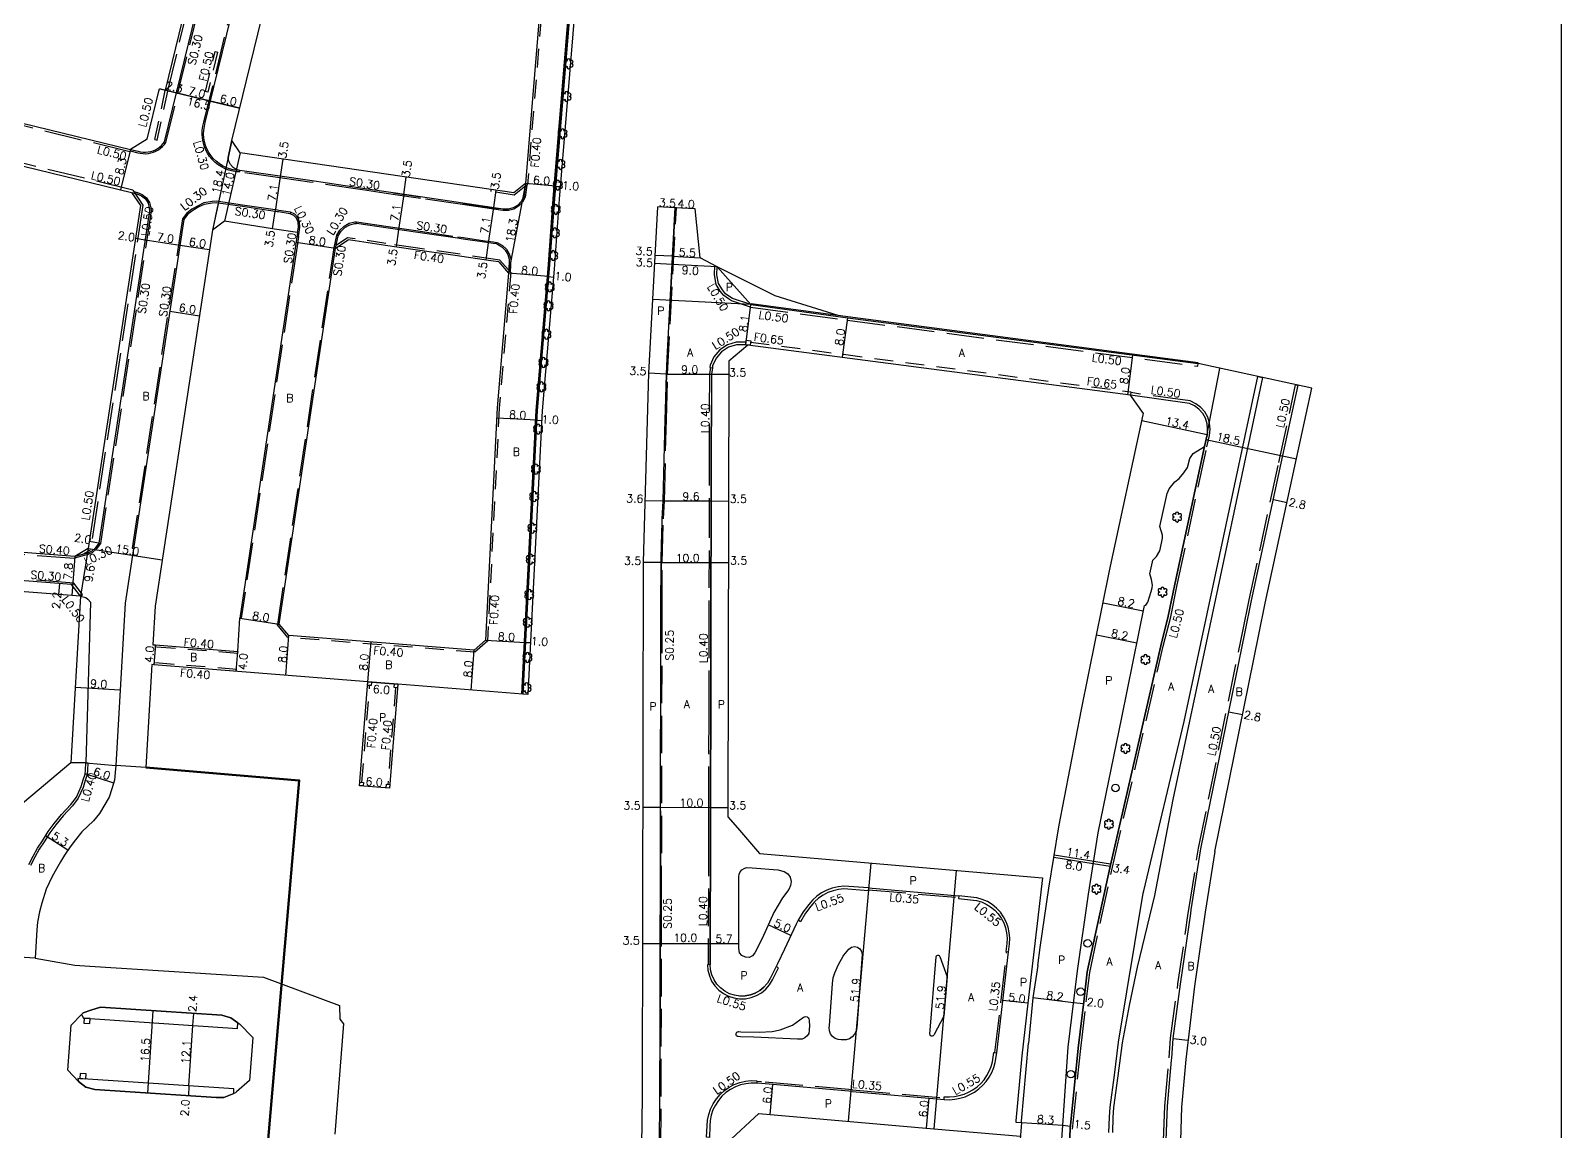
# Model space of a CAD drawing. Header units: metres. Extents: x -1600 to -800, y -108600 to -108000.
# Drawn here: x -1106.1 to -800, y -108346.3 to -108126.2 of the extents above; entities that cross this region are included whole.
import ezdxf

# ---------------------------------------------------------------- set-up
doc = ezdxf.new("R2010")
doc.units = ezdxf.units.M
doc.header["$LTSCALE"] = 2.5
for name, pattern in [('22320', [2.5, 1.5, -1]), ('22330', [4, 3, -1]), ('2233000', [4, 3, -1])]:
    doc.linetypes.add(name, pattern=pattern)
doc.layers.get('0').update_dxf_attribs({"color": 150, "lineweight": 50})
for name, color, linetype in [('2101000', 7, 'Continuous'), ('2101001', 1, 'Continuous'), ('2213000', 3, 'Continuous'), ('2226000', 40, 'Continuous'), ('2227000', 1, 'Continuous'), ('2232000', 120, '22320'), ('2233000', 120, '22330'), ('2233300', 63, '2233000'), ('2235000', 4, 'Continuous'), ('2236000', 3, 'Continuous'), ('2236100', 3, 'Continuous'), ('2238000', 3, 'Continuous'), ('2239000', 3, 'Continuous'), ('6132000', 60, '61320'), ('9107000', 4, 'Continuous'), ('9201100', 215, 'Continuous'), ('9201500', 222, 'Continuous'), ('9202100', 82, 'Continuous'), ('9202200', 82, 'Continuous'), ('9203500', 155, 'Continuous'), ('999', 7, 'Continuous')]:
    doc.layers.add(name, color=color, linetype=linetype)
doc.layers.add('9109230', color=202, linetype='Continuous', lineweight=50)
doc.styles.add('Dm_Anotation', font='txt.shx', dxfattribs={"bigfont": 'pscdm.shx'})
doc.linetypes.add('61320', pattern='A,0,[3,dmdr.shx,S=0.25,R=0,X=0,Y=0],1.5,[3,dmdr.shx,S=0.25,R=0,X=0,Y=0]', length=1.5)

# ---------------------------------------------------------------- blocks, each defined once
blk = doc.blocks.new('223900')
at = {"linetype": 'Continuous'}
for centre, start, end in [((-0.57735, 0.333333), 30, 270), ((-0.57735, -0.333333), 90, 330), ((0, 0.666667), 330, 210), ((0.57735, 0.333333), 270, 150), ((0.57735, -0.333333), 210, 90), ((0, -0.666667), 150, 30)]:
    blk.add_arc(centre, 0.333333, start, end, dxfattribs=at)
blk = doc.blocks.new('223800')
at = {"color": 0, "linetype": 'Continuous'}
blk.add_circle((0, 0), 0.75, dxfattribs=at)

msp = doc.modelspace()

# ---------------------------------------------------------------- linework, layer by layer
at = {"layer": '2101000'}
for points in [[(-988.12, -108000), (-988.79, -108007.94), (-988.92, -108009.85), (-989.23, -108013.42), (-990.36, -108026.1), (-1001.38, -108159.82), (-1002.42, -108173.82), (-1004.81, -108202.16), (-1007.7, -108258.89), (-1032.68, -108256.9)], [(-1079.18, -108138.07), (-1057.07, -108047.61), (-1046.94, -108007.44)], [(-1140.35, -108136.72), (-1086.16, -108149.92)], [(-1082.81, -108147.89), (-1080.46, -108138.27)], [(-1080.46, -108138.27), (-1080.34, -108137.78), (-1079.18, -108138.07)], [(-1142.31, -108144.78), (-1085.96, -108158.51)], [(-1084.18, -108161.17), (-1094.64, -108229.76), (-1097.31, -108231.36)], [(-1000.71, -108600), (-998.32, -108568.87), (-989.4, -108444.52), (-986.57, -108408.59), (-985.63, -108395.33), (-984.9, -108382.08), (-984.39, -108369.19), (-984.06, -108359.23), (-983.86, -108349.28), (-983.77, -108339.31), (-983.55, -108232.49), (-982.48, -108194.71), (-980.71, -108161.43)], [(-962.06, -108180.97), (-968.83, -108173.42), (-972.24, -108171.59), (-973.22, -108161.82)], [(-1067.34, -108164.29), (-1069.75, -108166.07)], [(-1052.73, -108166.53), (-1057.33, -108165.86), (-1057.73, -108165.8), (-1067.34, -108164.29)], [(-1069.75, -108166.07), (-1081.22, -108241.31)], [(-1052.73, -108166.53), (-1053.13, -108169.21)], [(-1045.12, -108169.69), (-1042.63, -108168.02)], [(-1012.49, -108172.44), (-1014.11, -108172.2), (-1021.24, -108171.15), (-1029.66, -108169.92), (-1035.16, -108169.11), (-1041.25, -108168.22), (-1042.63, -108168.02)], [(-1053.13, -108169.21), (-1064.31, -108243.66)], [(-1015.16, -108248.11), (-1017.42, -108250.09), (-1054.46, -108247.14), (-1056.4, -108244.85), (-1045.12, -108169.69)], [(-1012.49, -108172.44), (-1010.53, -108174.7), (-1012.8, -108201.63), (-1015.16, -108248.11)], [(-962.06, -108180.97), (-942.69, -108183.58), (-872.66, -108192.77)], [(-962.67, -108189.06), (-966.47, -108192.3), (-966.66, -108283.44), (-964.76, -108285.63), (-960.34, -108290.72), (-954.12, -108291.27), (-949.4, -108291.68), (-903.78, -108295.65)], [(-886.19, -108199.06), (-962.67, -108189.06)], [(-860.49, -108246.96), (-859.22, -108240.7), (-853.28, -108213.25), (-849.91, -108197.7)], [(-883.66, -108203.02), (-883.6, -108202.74), (-886.19, -108199.06)], [(-900.53, -108285.4), (-895.97, -108261.97), (-890.35, -108234.19), (-883.66, -108203.02)], [(-1097.31, -108231.36), (-1148.84, -108227.38)], [(-1096.13, -108239.28), (-1149.45, -108235.15)], [(-1096.13, -108239.28), (-1098.09, -108272.65)], [(-1081.22, -108241.31), (-1081.67, -108248.99)], [(-1081.67, -108248.99), (-1081.14, -108249.03), (-1064.69, -108250.34), (-1064.31, -108243.66)], [(-869.33, -108290.36), (-860.49, -108246.96)], [(-1081.91, -108252.98), (-1083.11, -108273.52), (-1089.1, -108273.17), (-1089.18, -108274.56)], [(-1038.66, -108256.42), (-1081.45, -108253.02), (-1081.91, -108252.98)], [(-1040.32, -108277.19), (-1038.66, -108256.42)], [(-1032.68, -108256.9), (-1034.34, -108277.66)], [(-1098.09, -108272.65), (-1114.13, -108286.09), (-1116.19, -108309.82)], [(-1089.18, -108274.56), (-1089.32, -108276.1), (-1089.88, -108277.81), (-1090.38, -108279.48), (-1092.33, -108282.74), (-1093.56, -108284.24), (-1095.91, -108286.39), (-1097.17, -108288), (-1098.24, -108289.41), (-1099.32, -108291.09), (-1100.17, -108292.4), (-1100.95, -108293.81), (-1101.79, -108295.38), (-1102.42, -108296.64), (-1103.02, -108297.91), (-1103.9, -108300.71), (-1104.34, -108302.39), (-1104.74, -108304.47), (-1104.89, -108306.01), (-1105.18, -108311.7)], [(-904.73, -108313.15), (-904.21, -108309.55), (-902.49, -108297.71), (-900.53, -108285.4)], [(-869.33, -108290.36), (-871.25, -108302.46), (-873.4, -108317.26), (-875.13, -108331.96), (-875.99, -108341.48), (-876.75, -108368.38), (-876.88, -108371.92), (-872.35, -108405.89)], [(-903.78, -108295.65), (-905.58, -108311), (-906.73, -108320.72)], [(-1105.18, -108311.7), (-1097.26, -108313.12), (-1094.25, -108313.31), (-1059.53, -108315.52)], [(-1059.53, -108315.52), (-1044.36, -108321.17)], [(-906.73, -108320.72), (-907.89, -108331.2)], [(-1044.36, -108321.17), (-1044.31, -108323.87), (-1043.57, -108324.82)], [(-1043.57, -108324.82), (-1045.26, -108346.89)], [(-907.89, -108331.2), (-909.07, -108344.19), (-909.09, -108344.5), (-907.99, -108344.57), (-907.97, -108344.27), (-906.56, -108328.69)], [(-966.85, -108348.63), (-960.49, -108342.76), (-925.51, -108345.8), (-908.19, -108347.31)], [(-907.99, -108344.57), (-908.95, -108357.36), (-909.53, -108375.53), (-909.68, -108391.13), (-909.62, -108404.14), (-909.52, -108429.43)]]:
    msp.add_lwpolyline(points, dxfattribs=at)
for points in [[(-1065.88, -108148.11), (-1042.21, -108051.24), (-1039.65, -108049.68), (-1001.05, -108058.97), (-999.29, -108061.4), (-1007.15, -108156.76), (-1009.5, -108158.63), (-1014, -108157.97), (-1064.2, -108150.6)], [(-964.51, -108309.66), (-964.48, -108295.42), (-964.41, -108294.91), (-964.2, -108294.44), (-963.87, -108294.04), (-963.45, -108293.74), (-962.96, -108293.58), (-961.81, -108293.61), (-956.69, -108294.05), (-955.4, -108294.32), (-954.71, -108294.81), (-954.23, -108295.51), (-954.03, -108296.33), (-954.13, -108297.18), (-954.51, -108297.93), (-955.79, -108299.62), (-957.49, -108302.58), (-959.84, -108307.72), (-961.27, -108310.61), (-961.75, -108311.2), (-962.43, -108311.52), (-963.19, -108311.51), (-963.87, -108311.18), (-964.35, -108310.59)]]:
    msp.add_lwpolyline(points, close=True, dxfattribs=at)
at = {"layer": '2101000', "flags": 128}
for points in [[(-1082.81, -108147.89), (-1086.16, -108149.92)], [(-1085.96, -108158.51), (-1084.18, -108161.17)], [(-904.73, -108313.15), (-905.69, -108319.63), (-906.56, -108328.69)]]:
    msp.add_lwpolyline(points, dxfattribs=at)
at = {"layer": '2101001'}
for points in [[(-973.22, -108161.82), (-980.71, -108161.43)], [(-849.91, -108197.7), (-872.66, -108192.77)], [(-1034.34, -108277.66), (-1040.32, -108277.19)]]:
    msp.add_lwpolyline(points, dxfattribs=at)
at = {"layer": '2213000'}
for points in [[(-1096.13, -108239.28), (-1097.92, -108236.93), (-1149.28, -108232.96), (-1149.29, -108233.16)], [(-1106.49, -108292.94), (-1105.61, -108291.29), (-1104.72, -108289.68), (-1103.77, -108288.21), (-1102.59, -108286.38), (-1101.38, -108284.77), (-1099.95, -108282.94), (-1098.07, -108280.93), (-1096.97, -108279.5), (-1096.01, -108277.38), (-1095.61, -108276.02), (-1095.24, -108274.88), (-1095.16, -108274.08), (-1095.09, -108272.61), (-1098.09, -108272.65)]]:
    msp.add_lwpolyline(points, dxfattribs=at)
at = {"layer": '2226000'}
msp.add_lwpolyline([(-890.48, -108346.55), (-890.39, -108343.51), (-890.24, -108341.47), (-889.38, -108335.1), (-888.54, -108328.49), (-883.62, -108298.68), (-883.53, -108298.21), (-875.41, -108264.35), (-873.36, -108254.68), (-860.72, -108195.36), (-859.75, -108195.57), (-872.38, -108254.88), (-877.71, -108279.95), (-881.37, -108299.17), (-884.85, -108313.51), (-886.43, -108321.17), (-887.85, -108328.6), (-888.69, -108335.19), (-889.54, -108341.54), (-889.69, -108343.55), (-889.78, -108346.58)], dxfattribs=at)
for points in [[(-940.9, -108325.58), (-941.04, -108326.26), (-941.35, -108326.89), (-941.81, -108327.41), (-942.39, -108327.8), (-943.05, -108328.02), (-944.01, -108328.05), (-944.65, -108327.98), (-945.25, -108327.73), (-945.77, -108327.33), (-946.15, -108326.81), (-946.37, -108326.2), (-946.41, -108325.55), (-946.38, -108325.19), (-945.78, -108316.76), (-945.62, -108315.62), (-945.28, -108314.6), (-944.58, -108312.95), (-943.66, -108311.3), (-943.51, -108311.11), (-942.48, -108309.88), (-941.99, -108309.5), (-941.39, -108309.35), (-940.78, -108309.46), (-940.27, -108309.8), (-939.94, -108310.33), (-939.85, -108310.94)], [(-922.86, -108315.45), (-923.48, -108323.26), (-925.44, -108326.94), (-925.52, -108327.08), (-925.64, -108327.22), (-925.81, -108327.29), (-925.99, -108327.28), (-926.15, -108327.19), (-926.25, -108327.04), (-926.28, -108326.86), (-925.04, -108311.39), (-924.99, -108311.23), (-924.88, -108311.12), (-924.73, -108311.06), (-924.56, -108311.07), (-924.43, -108311.16), (-924.34, -108311.29), (-924.32, -108311.36)], [(-1069, -108339.58), (-1093.25, -108337.96), (-1095.07, -108337.5), (-1096.55, -108336.34), (-1098.69, -108334.11), (-1098.02, -108325.12), (-1095.94, -108322.98), (-1095.62, -108322.65), (-1094.05, -108322.07), (-1092.15, -108321.5), (-1067.91, -108323.11), (-1066.05, -108323.61), (-1064.67, -108324.6), (-1064.32, -108324.85), (-1061.69, -108327.58), (-1062.36, -108336.16), (-1064.93, -108338.41), (-1065.17, -108338.62), (-1065.47, -108338.74), (-1067.48, -108339.53)], [(-952.75, -108327.92), (-961.52, -108327.48), (-964.15, -108327.4), (-964.6, -108327.38), (-964.73, -108327.36), (-964.84, -108327.3), (-964.94, -108327.21), (-965, -108327.1), (-965.03, -108326.98), (-965.03, -108326.85), (-965, -108326.72), (-964.95, -108326.61), (-964.87, -108326.51), (-964.76, -108326.44), (-964.64, -108326.4), (-964.52, -108326.38), (-964.12, -108326.4), (-960.44, -108326.51), (-957.85, -108326.35), (-956.2, -108326.03), (-953.78, -108325.1), (-951.58, -108323.51), (-951.34, -108323.39), (-951.08, -108323.37), (-950.83, -108323.44), (-950.62, -108323.59), (-950.47, -108323.81), (-950.41, -108324.07), (-950.4, -108324.38), (-950.36, -108325.08), (-950.4, -108326.11), (-950.51, -108326.77), (-950.81, -108327.24), (-951.28, -108327.64), (-951.8, -108327.86)]]:
    msp.add_lwpolyline(points, close=True, dxfattribs=at)
at = {"layer": '2227000'}
for points in [[(-1050.3, -108156.17), (-1055.79, -108155.37)], [(-1033.62, -108158.62), (-1028.12, -108159.43)], [(-1056.53, -108162.44), (-1056.82, -108162.4), (-1063.78, -108161.37)], [(-1019.7, -108160.67), (-1012.57, -108161.71)], [(-977.34, -108163.96), (-978.27, -108181.56)], [(-1015.35, -108168.48), (-1019.59, -108167.86)], [(-978.81, -108191.66), (-978.98, -108194.85), (-979.18, -108201.99)], [(-970.22, -108312.95), (-970.21, -108309.05), (-970.17, -108287.78), (-970.16, -108284.2), (-970.15, -108280.75), (-970.15, -108276.71), (-970.12, -108263.38), (-970.11, -108258.18), (-970.08, -108244.16), (-970.08, -108242.62), (-970.03, -108220.14), (-970.01, -108209.67), (-969.99, -108201.06)], [(-870.8, -108206.46), (-870.86, -108207.02), (-871.36, -108209.33), (-877.33, -108236.91), (-878.62, -108243.29), (-880.12, -108249.19), (-890.26, -108293.37), (-894.81, -108314.45), (-895.51, -108320.39), (-896.61, -108329.72), (-898.25, -108345.82), (-898.82, -108359.61), (-898.87, -108360.4), (-898.81, -108408.27), (-898.72, -108429.39), (-899.16, -108431.63), (-899.35, -108432.1)], [(-970.01, -108209.67), (-970.03, -108220.14)], [(-979.91, -108227.47), (-979.94, -108228.38), (-980.05, -108232.54), (-980.07, -108241.56), (-980.08, -108244.79), (-980.09, -108249.39)], [(-970.08, -108242.62), (-970.08, -108244.16)], [(-970.11, -108258.18), (-970.12, -108263.38)], [(-970.15, -108276.71), (-970.15, -108280.75)], [(-980.16, -108282.19), (-980.18, -108293.89), (-980.19, -108300.7), (-980.2, -108305.3)], [(-970.16, -108284.2), (-970.17, -108287.78)], [(-980.21, -108308.16), (-980.22, -108312.56)], [(-980.22, -108314.79), (-980.24, -108324.95)], [(-964.29, -108319.27), (-963.23, -108319.24), (-962.19, -108319.04), (-961.2, -108318.67), (-960.28, -108318.14), (-959.47, -108317.47), (-958.89, -108316.8)], [(-877.05, -108397.27), (-877.37, -108389.38), (-878.59, -108378.01), (-879.52, -108367.51), (-879.46, -108358.18), (-878.78, -108341.32), (-877.95, -108332.06)]]:
    msp.add_lwpolyline(points, dxfattribs=at)
at = {"layer": '2227000', "flags": 128}
msp.add_lwpolyline([(-979.81, -108223.8), (-979.6, -108220.22), (-979.24, -108203.93)], dxfattribs=at)
at = {"layer": '2232000'}
for points in [[(-1000.81, -108058.62), (-998.88, -108061.29), (-1006.77, -108156.97), (-1009.39, -108159.05), (-1014.05, -108158.36), (-1014, -108157.97)], [(-1070.65, -108138.46), (-1071.14, -108138.34), (-1069.22, -108130.33), (-1068.73, -108130.45)], [(-1068.73, -108130.45), (-1070.65, -108138.46)], [(-1081.28, -108147.93), (-1079.18, -108138.07)], [(-1081.28, -108147.93), (-1080.79, -108148.05), (-1078.69, -108138.19)], [(-1052.85, -108167.3), (-1052.55, -108167.35)], [(-1010.11, -108174.57), (-1012.29, -108172.06), (-1014.06, -108171.8), (-1021.18, -108170.76), (-1029.61, -108169.52), (-1035.1, -108168.72), (-1041.19, -108167.82), (-1042.72, -108167.6), (-1045, -108169.13)], [(-1010.11, -108174.57), (-1012.4, -108201.65), (-1014.77, -108248.3), (-1017.28, -108250.5), (-1054.66, -108247.53), (-1056.82, -108244.97)], [(-962.14, -108188.47), (-886.11, -108198.42), (-886.19, -108199.06)], [(-1064.69, -108250.34), (-1064.72, -108250.74), (-1081.17, -108249.43), (-1081.14, -108249.03)], [(-1065.01, -108254.33), (-1064.97, -108253.93), (-1081.42, -108252.62), (-1081.45, -108253.02)], [(-1039.86, -108276.52), (-1038.32, -108257.15)], [(-1033.14, -108257.56), (-1034.68, -108276.93)]]:
    msp.add_lwpolyline(points, dxfattribs=at)
at = {"layer": '2232000', "flags": 128}
msp.add_lwpolyline([(-1056.82, -108244.97), (-1056.4, -108244.85)], dxfattribs=at)
at = {"layer": '2233000'}
for points in [[(-1078.69, -108138.19), (-1056.58, -108047.73), (-1046.46, -108007.56)], [(-1086.27, -108150.41), (-1140.46, -108137.2), (-1140.35, -108136.72)], [(-1085.65, -108158.07), (-1142.19, -108144.29)], [(-1064.29, -108154.43), (-1064.89, -108154.39), (-1065.68, -108154.28), (-1066.46, -108154.08), (-1067.21, -108153.8), (-1067.93, -108153.44), (-1068.61, -108153.01), (-1069.23, -108152.52), (-1069.81, -108151.95), (-1070.32, -108151.34), (-1070.76, -108150.67), (-1071.13, -108149.96), (-1071.43, -108149.21), (-1071.64, -108148.44), (-1071.78, -108147.65), (-1071.83, -108146.85), (-1071.79, -108146.05), (-1071.68, -108145.26), (-1071.48, -108144.5)], [(-1083.66, -108161.05), (-1094.18, -108230.09), (-1095.75, -108230.92)], [(-1068.54, -108160.37), (-1069.02, -108160.3), (-1069.83, -108160.36), (-1071.49, -108160.64), (-1072.62, -108161.18), (-1073.88, -108161.86), (-1074.9, -108162.67), (-1075.78, -108163.79)], [(-1052.55, -108167.35), (-1052.42, -108166.48), (-1052.28, -108165.5), (-1052.34, -108164.43), (-1052.66, -108163.53), (-1053.3, -108162.86), (-1054.14, -108162.48)], [(-1045.41, -108169.64), (-1044.88, -108167.08), (-1044.28, -108166.08), (-1043.44, -108165.27), (-1042.43, -108164.7), (-1041.3, -108164.42), (-1040.92, -108164.42)], [(-962.13, -108181.46), (-965.93, -108180.18), (-966.59, -108179.84), (-967.52, -108179.15), (-968.21, -108178.3), (-969.02, -108176.92), (-969.36, -108175.04), (-969.32, -108173.16)], [(-962.13, -108181.46), (-942.76, -108184.07)], [(-942.76, -108184.07), (-872.73, -108193.27), (-872.66, -108192.77)], [(-963.05, -108188.5), (-965.01, -108188.5), (-966.75, -108189.03), (-968.28, -108190.02), (-969.47, -108191.41), (-970.22, -108193.07), (-970.29, -108193.53), (-969.79, -108193.6)], [(-970.19, -108193.55), (-970.38, -108194.84), (-970.41, -108209.67), (-970.43, -108220.14), (-970.48, -108242.62), (-970.48, -108244.16), (-970.51, -108258.18), (-970.52, -108263.38), (-970.55, -108276.71), (-970.55, -108280.75), (-970.56, -108284.2), (-970.57, -108287.78), (-970.61, -108309.05), (-970.62, -108312.98)], [(-878.13, -108243.39), (-876.84, -108237.01), (-870.87, -108209.44), (-870.37, -108207.12), (-870.23, -108205.9), (-870.35, -108204.68), (-870.72, -108203.51), (-871.32, -108202.44), (-872.13, -108201.52), (-873.11, -108200.78), (-874.24, -108200.24), (-886.13, -108198.57)], [(-877.29, -108417.17), (-877.34, -108402.48), (-877.87, -108389.42), (-879.08, -108378.06), (-880.02, -108367.53), (-879.96, -108358.16), (-879.28, -108341.29), (-878.41, -108331.63), (-878.15, -108327.69), (-876.67, -108316.83), (-874.61, -108302.67), (-874.51, -108301.96), (-872.56, -108289.71), (-863.72, -108246.3), (-862.45, -108240.02), (-856.51, -108212.55), (-853.14, -108197), (-852.65, -108197.1)], [(-1092.16, -108228.78), (-1092.99, -108229.87), (-1093.73, -108230.52), (-1094.61, -108230.93), (-1095.38, -108231.16), (-1097.33, -108231.68)], [(-1096.13, -108239.28), (-1095.73, -108238.97), (-1097.49, -108236.66)], [(-898.08, -108355.84), (-897.75, -108345.86), (-896.12, -108329.78), (-895.02, -108320.45), (-894.32, -108314.53), (-889.77, -108293.48), (-879.64, -108249.3), (-878.13, -108243.39)], [(-1095.09, -108272.61), (-1094.69, -108272.63), (-1094.76, -108274.11), (-1094.84, -108274.97), (-1095.22, -108276.14), (-1095.64, -108277.52), (-1096.62, -108279.71), (-1097.77, -108281.19), (-1099.64, -108283.2), (-1101.06, -108285.01), (-1102.26, -108286.61), (-1103.43, -108288.43), (-1104.38, -108289.88), (-1105.26, -108291.48), (-1106.13, -108293.12)], [(-938.57, -108297.64), (-938.61, -108298.19), (-943.49, -108297.84), (-944.57, -108297.95), (-945.64, -108298.2), (-946.67, -108298.58), (-947.65, -108299.09), (-948.55, -108299.71), (-949.37, -108300.45), (-949.7, -108300.84), (-950.11, -108301.31), (-951.15, -108302.69), (-952.13, -108304.39), (-952.61, -108304.11)], [(-938.59, -108297.99), (-920.56, -108299.56)], [(-920.53, -108299.21), (-920.58, -108299.76), (-916.98, -108300.14), (-915.99, -108300.44), (-915.03, -108300.87), (-914.14, -108301.42), (-913.33, -108302.08), (-912.62, -108302.85), (-912.01, -108303.7), (-911.53, -108304.63), (-911.17, -108305.62), (-910.94, -108306.64), (-910.85, -108307.68), (-910.91, -108308.73), (-911.1, -108310.35), (-910.55, -108310.42)], [(-913.27, -108330.56), (-910.9, -108310.37)], [(-970.22, -108312.95), (-970.77, -108312.99), (-970.68, -108314.09), (-970.39, -108315.21), (-969.93, -108316.26), (-969.29, -108317.22), (-968.5, -108318.06), (-967.58, -108318.76), (-966.56, -108319.29), (-965.47, -108319.65), (-964.33, -108319.82), (-963.17, -108319.79), (-962.04, -108319.58), (-960.96, -108319.17), (-959.97, -108318.6), (-959.08, -108317.86), (-958.33, -108316.99), (-957.75, -108316.02), (-956.55, -108313.6), (-957.05, -108313.35)], [(-923.43, -108339.96), (-923.43, -108339.41), (-922.38, -108339.45), (-921.39, -108339.37), (-920.41, -108339.18), (-919.45, -108338.89), (-918.54, -108338.49), (-917.67, -108338), (-916.86, -108337.41), (-916.12, -108336.74), (-915.46, -108335.99), (-914.89, -108335.17), (-914.41, -108334.3), (-914.03, -108333.38), (-913.75, -108332.42), (-913.47, -108330.53), (-912.93, -108330.61)], [(-970.34, -108347.53), (-970.99, -108347.52), (-970.74, -108344.1), (-970.51, -108342.96), (-970.14, -108341.86), (-969.63, -108340.81), (-968.99, -108339.84), (-968.24, -108338.95), (-967.38, -108338.17), (-966.43, -108337.51), (-965.4, -108336.96), (-964.31, -108336.56), (-963.18, -108336.29), (-962.02, -108336.17), (-960.87, -108336.2), (-960.9, -108336.7)], [(-941.76, -108338.01), (-959.94, -108336.43), (-960.88, -108336.35)], [(-941.76, -108338.01), (-923.43, -108339.61)]]:
    msp.add_lwpolyline(points, dxfattribs=at)
at = {"layer": '2233000', "flags": 128}
for points in [[(-1071.19, -108144.57), (-1071.48, -108144.5)], [(-1086.16, -108149.92), (-1086.27, -108150.41)], [(-1064.29, -108154.43), (-1064.26, -108154.13)], [(-1085.65, -108158.07), (-1083.66, -108161.05)], [(-1075.78, -108163.79), (-1075.49, -108163.91)], [(-1045.41, -108169.64), (-1045.12, -108169.69)], [(-1097.92, -108236.93), (-1097.49, -108236.66)]]:
    msp.add_lwpolyline(points, dxfattribs=at)
at = {"layer": '2233300'}
for points in [[(-1086.23, -108150.21), (-1084.7, -108150.58), (-1084.19, -108150.7), (-1083.66, -108150.77), (-1083.12, -108150.78), (-1082.58, -108150.73), (-1082.06, -108150.63), (-1081.54, -108150.47), (-1081.05, -108150.26), (-1080.58, -108150), (-1080.13, -108149.69), (-1079.73, -108149.33), (-1079.36, -108148.94), (-1079.06, -108148.54), (-1076.65, -108138.69), (-1053.88, -108045.52), (-1054.17, -108045.44)], [(-1071.48, -108144.5), (-1048.94, -108052.24)], [(-1039.75, -108158.03), (-1050.35, -108156.47), (-1055.83, -108155.67), (-1064.29, -108154.43)], [(-1085.48, -108158.33), (-1084.77, -108158.53), (-1083.79, -108158.94), (-1082.94, -108159.62), (-1082.36, -108160.54), (-1082.1, -108161.58), (-1082.02, -108162.24), (-1092.16, -108228.78)], [(-1006.89, -108157.06), (-1007.22, -108159.49), (-1007.75, -108160.49), (-1008.53, -108161.3), (-1009.49, -108161.87), (-1010.57, -108162.16), (-1011.67, -108162.15), (-1012.62, -108162.01), (-1019.74, -108160.96), (-1028.17, -108159.73), (-1033.67, -108158.92), (-1039.75, -108158.03)], [(-1054.14, -108162.48), (-1056.49, -108162.14), (-1056.77, -108162.1), (-1063.73, -108161.08), (-1068.54, -108160.37), (-1068.59, -108160.67)], [(-980.11, -108349.33), (-980.02, -108339.33), (-979.95, -108305.5), (-979.94, -108300.7), (-979.83, -108244.79), (-979.82, -108241.56), (-979.8, -108232.55), (-979.56, -108223.81), (-979.35, -108220.23), (-978.99, -108203.94), (-978.73, -108194.86), (-976.97, -108161.62), (-977.22, -108161.61)], [(-1075.78, -108163.79), (-1085.82, -108229.67), (-1085.53, -108229.72)], [(-1040.92, -108164.42), (-1034.61, -108165.35), (-1029.11, -108166.16), (-1020.69, -108167.39), (-1019.54, -108167.56), (-1015.31, -108168.18), (-1013.56, -108168.44), (-1012.9, -108168.54), (-1012.66, -108168.61), (-1011.73, -108169.14), (-1010.97, -108169.88), (-1010.42, -108170.79), (-1010.11, -108171.82), (-1010.22, -108174.45)], [(-1052.55, -108167.35), (-1052.84, -108169.25), (-1064.01, -108243.7), (-1064.31, -108243.66)], [(-1056.71, -108244.94), (-1045.41, -108169.64)], [(-1097.31, -108231.36), (-1097.34, -108231.76), (-1148.88, -108227.77), (-1148.84, -108227.38)], [(-1097.49, -108236.66), (-1149.25, -108232.66)]]:
    msp.add_lwpolyline(points, dxfattribs=at)
at = {"layer": '2233300', "flags": 128}
for points in [[(-1054.14, -108162.48), (-1054.23, -108162.78)], [(-1040.95, -108164.72), (-1040.92, -108164.42)], [(-1092.45, -108228.66), (-1092.16, -108228.78)]]:
    msp.add_lwpolyline(points, dxfattribs=at)
at = {"layer": '2235000'}
for points in [[(-962.11, -108188.22), (-962.22, -108189.11), (-963.12, -108189), (-963, -108188.11)], [(-1038.02, -108257.18), (-1038.72, -108257.12), (-1038.66, -108256.42), (-1037.97, -108256.48)], [(-1032.74, -108257.6), (-1033.44, -108257.54), (-1033.38, -108256.84), (-1032.68, -108256.9)], [(-1039.62, -108277.24), (-1040.32, -108277.19), (-1040.26, -108276.49), (-1039.56, -108276.55)], [(-1034.34, -108277.66), (-1035.03, -108277.61), (-1034.98, -108276.91), (-1034.28, -108276.97)], [(-1095.47, -108324.68), (-1094.27, -108324.76), (-1094.2, -108323.76), (-1095.4, -108323.68)], [(-1096.31, -108335.76), (-1095.11, -108335.84), (-1095.04, -108334.84), (-1096.24, -108334.76)]]:
    msp.add_lwpolyline(points, close=True, dxfattribs=at)
at = {"layer": '2236000'}
for points in [[(-1095.24, -108323.7), (-1064.75, -108325.73), (-1064.67, -108324.6), (-1066.05, -108323.61), (-1067.91, -108323.11), (-1092.15, -108321.5), (-1094.05, -108322.07), (-1095.62, -108322.65), (-1095.94, -108322.98), (-1095.56, -108323.67)], [(-1065.47, -108337.81), (-1096.66, -108335.73), (-1096.55, -108336.34), (-1095.07, -108337.5), (-1093.25, -108337.96), (-1069, -108339.58), (-1067.48, -108339.53), (-1065.47, -108338.74)]]:
    msp.add_lwpolyline(points, close=True, dxfattribs=at)
at = {"layer": '2236100'}
for points in [[(-986.42, -108000), (-987.1, -108008.07), (-987.22, -108009.98), (-987.54, -108013.57), (-988.67, -108026.24), (-993.5, -108084.88), (-994.2, -108084.82), (-1000.39, -108159.9), (-1001.43, -108173.89), (-1003.81, -108202.23), (-1006.7, -108258.94), (-1007.7, -108258.89), (-1004.81, -108202.16), (-1002.42, -108173.82), (-1001.38, -108159.82), (-990.36, -108026.1), (-989.23, -108013.42), (-988.92, -108009.85), (-988.79, -108007.94), (-988.12, -108000)], [(-871.36, -108209.33), (-877.33, -108236.91), (-878.62, -108243.29), (-880.12, -108249.19), (-890.26, -108293.37), (-894.81, -108314.45), (-895.51, -108320.39), (-896.61, -108329.72), (-898.25, -108345.82), (-898.82, -108359.61)], [(-883.39, -108241.13), (-883.09, -108241.05), (-882.67, -108240.49), (-882.02, -108238.38), (-881.82, -108237.59), (-881.8, -108237.06), (-881.94, -108235.93), (-882.3, -108234.8), (-881.78, -108232.39), (-881.72, -108232.08), (-880.94, -108231.35), (-880.32, -108230.22), (-879.96, -108228.66), (-879.74, -108227.66), (-879.74, -108227.07), (-880.27, -108225.35), (-878.85, -108218.73), (-878.46, -108217.78), (-877.3, -108216.41), (-876.45, -108215.76), (-875.51, -108214.58), (-874.75, -108213.55), (-874.32, -108211.72), (-873.66, -108210.73), (-871.36, -108209.33)], [(-892.63, -108286.65), (-887.93, -108263.57), (-883.39, -108241.13)], [(-900.72, -108359.49), (-899.71, -108345.11), (-898.6, -108329.52), (-896.8, -108314.19), (-894.58, -108298.91), (-892.63, -108286.65)]]:
    msp.add_lwpolyline(points, dxfattribs=at)
at = {"layer": '6132000'}
for points in [[(-1007.91, -108258.87), (-1005.02, -108202.15), (-1002.63, -108173.8), (-1001.59, -108159.8), (-990.57, -108026.08), (-989.45, -108013.4), (-989.13, -108009.84), (-989, -108007.93), (-988.33, -108000)], [(-872.64, -108192.62), (-942.67, -108183.43), (-962.04, -108180.82)]]:
    msp.add_lwpolyline(points, dxfattribs=at)
at = {"layer": '6132000', "flags": 128}
msp.add_lwpolyline([(-944.65, -108183.16), (-957.25, -108179.18), (-968.83, -108173.42)], dxfattribs=at)
at = {"layer": '9107000'}
for points in [[(-1086.16, -108149.92), (-1084.63, -108150.29), (-1084.14, -108150.41), (-1083.64, -108150.47), (-1083.13, -108150.48), (-1082.63, -108150.43), (-1082.13, -108150.33), (-1081.64, -108150.19), (-1081.18, -108149.99), (-1080.73, -108149.74), (-1080.32, -108149.45), (-1079.94, -108149.12), (-1079.59, -108148.75), (-1079.33, -108148.41), (-1076.94, -108138.62), (-1046.11, -108012.45), (-1045, -108007.92), (-1043.89, -108003.39), (-1043.16, -108000.49), (-1043.03, -108000)], [(-1064.26, -108154.13), (-1064.86, -108154.1), (-1065.62, -108153.98), (-1066.37, -108153.79), (-1067.09, -108153.52), (-1067.78, -108153.18), (-1068.43, -108152.77), (-1069.03, -108152.29), (-1069.59, -108151.75), (-1070.08, -108151.16), (-1070.5, -108150.52), (-1070.86, -108149.83), (-1071.14, -108149.12), (-1071.35, -108148.38), (-1071.48, -108147.62), (-1071.53, -108146.85), (-1071.49, -108146.08), (-1071.38, -108145.32), (-1071.19, -108144.57), (-1048.65, -108052.35)], [(-1064.26, -108154.13), (-1064.99, -108153.91), (-1065.63, -108153.51), (-1066.14, -108152.94), (-1066.47, -108152.26), (-1066.6, -108151.51), (-1065.88, -108148.11)], [(-1007.23, -108157.33), (-1007.51, -108159.4), (-1008, -108160.31), (-1008.72, -108161.06), (-1009.61, -108161.59), (-1010.61, -108161.86), (-1011.65, -108161.85), (-1012.57, -108161.71), (-1019.7, -108160.67), (-1028.12, -108159.43), (-1033.62, -108158.62), (-1039.71, -108157.73), (-1050.3, -108156.17), (-1055.79, -108155.37), (-1064.26, -108154.13)], [(-1085.96, -108158.51), (-1084.87, -108158.81), (-1083.95, -108159.2), (-1083.17, -108159.82), (-1082.64, -108160.66), (-1082.4, -108161.63), (-1082.32, -108162.24), (-1092.45, -108228.66), (-1093.21, -108229.66), (-1093.9, -108230.27), (-1094.71, -108230.65), (-1095.45, -108230.87), (-1097.31, -108231.36)], [(-1068.59, -108160.67), (-1069.04, -108160.6), (-1069.79, -108160.65), (-1071.4, -108160.93), (-1072.48, -108161.44), (-1073.71, -108162.11), (-1074.69, -108162.88), (-1075.49, -108163.91), (-1087.2, -108240.68), (-1089.1, -108273.17)], [(-1068.59, -108160.67), (-1069.75, -108166.07)], [(-1054.23, -108162.78), (-1056.53, -108162.44), (-1056.82, -108162.4), (-1063.78, -108161.37), (-1068.59, -108160.67)], [(-979.24, -108203.93), (-979.18, -108201.99), (-978.98, -108194.85), (-978.81, -108191.66), (-978.27, -108181.56), (-977.34, -108163.96), (-977.22, -108161.61)], [(-1052.73, -108166.53), (-1052.58, -108165.49), (-1052.64, -108164.49), (-1052.92, -108163.69), (-1053.47, -108163.11), (-1054.23, -108162.78)], [(-1045.12, -108169.69), (-1044.6, -108167.19), (-1044.04, -108166.26), (-1043.26, -108165.51), (-1042.31, -108164.98), (-1041.26, -108164.72), (-1040.95, -108164.72)], [(-1012.96, -108168.83), (-1013.61, -108168.74), (-1015.35, -108168.48), (-1019.59, -108167.86), (-1020.73, -108167.69), (-1029.16, -108166.46), (-1034.65, -108165.65), (-1040.95, -108164.72)], [(-1012.96, -108168.83), (-1012.77, -108168.88), (-1011.92, -108169.38), (-1011.21, -108170.07), (-1010.7, -108170.92), (-1010.41, -108171.86), (-1010.5, -108174.12)], [(-962.06, -108180.97), (-965.73, -108179.72), (-966.32, -108179.41), (-967.17, -108178.78), (-967.79, -108178.02), (-968.54, -108176.74), (-968.86, -108175), (-968.83, -108173.42)], [(-963.12, -108189), (-964.93, -108189), (-966.54, -108189.49), (-967.95, -108190.4), (-969.04, -108191.68), (-969.74, -108193.21), (-969.79, -108193.6), (-969.98, -108194.87), (-969.99, -108201.06), (-970.01, -108209.67), (-970.03, -108220.14), (-970.08, -108242.62), (-970.08, -108244.16), (-970.11, -108258.18), (-970.12, -108263.38), (-970.15, -108276.71), (-970.15, -108280.75), (-970.16, -108284.2), (-970.17, -108287.78), (-970.21, -108309.05), (-970.22, -108312.95)], [(-876.79, -108417.16), (-876.84, -108402.46), (-877.05, -108397.27), (-877.37, -108389.38), (-878.59, -108378.01), (-879.52, -108367.51), (-879.46, -108358.18), (-878.78, -108341.32), (-877.95, -108332.06), (-877.91, -108331.67), (-877.65, -108327.74), (-876.17, -108316.9), (-874.12, -108302.74), (-874.02, -108302.04), (-872.07, -108289.8), (-863.23, -108246.4), (-861.96, -108240.12), (-856.02, -108212.66), (-852.65, -108197.1)], [(-898.82, -108359.61), (-898.25, -108345.82), (-896.61, -108329.72), (-895.51, -108320.39), (-894.81, -108314.45), (-890.26, -108293.37), (-880.12, -108249.19), (-878.62, -108243.29), (-877.33, -108236.91), (-871.36, -108209.33), (-870.86, -108207.02), (-870.8, -108206.46), (-870.74, -108205.9), (-870.85, -108204.78), (-871.18, -108203.71), (-871.73, -108202.73), (-872.47, -108201.88), (-873.37, -108201.21), (-874.38, -108200.73), (-886.19, -108199.06)], [(-980.36, -108349.33), (-980.27, -108339.33), (-980.24, -108324.95), (-980.22, -108314.79), (-980.22, -108312.57), (-980.22, -108312.56), (-980.21, -108308.16), (-980.21, -108306.76), (-980.2, -108305.5), (-980.2, -108305.3), (-980.19, -108300.7), (-980.18, -108293.89), (-980.16, -108282.19), (-980.09, -108249.39), (-980.08, -108244.79), (-980.07, -108241.56), (-980.05, -108232.54), (-979.94, -108228.38), (-979.91, -108227.47), (-979.81, -108223.8)], [(-1096.13, -108239.28), (-1095.1, -108239.57), (-1094.68, -108239.85), (-1094.17, -108240.49), (-1095.09, -108272.61)], [(-938.57, -108297.64), (-943.5, -108297.28), (-944.66, -108297.4), (-945.8, -108297.67), (-946.9, -108298.07), (-947.93, -108298.61), (-948.89, -108299.28), (-949.76, -108300.06), (-950.52, -108300.95), (-951.61, -108302.39), (-952.61, -108304.11), (-953.04, -108304.87), (-955.33, -108309.86), (-956.78, -108312.82), (-957.05, -108313.35), (-958.23, -108315.75), (-958.78, -108316.66), (-958.89, -108316.8), (-959.47, -108317.47), (-960.28, -108318.14), (-961.2, -108318.67), (-962.19, -108319.04), (-963.23, -108319.24), (-964.29, -108319.27), (-964.29, -108319.27), (-965.34, -108319.11), (-966.35, -108318.79), (-967.29, -108318.29), (-968.13, -108317.65), (-968.86, -108316.88), (-969.44, -108316), (-969.87, -108315.03), (-970.13, -108314), (-970.22, -108312.95)], [(-938.57, -108297.64), (-920.53, -108299.21)], [(-912.93, -108330.61), (-910.55, -108310.42), (-910.36, -108308.79), (-910.3, -108307.67), (-910.4, -108306.56), (-910.64, -108305.46), (-911.02, -108304.41), (-911.54, -108303.41), (-912.19, -108302.5), (-912.96, -108301.68), (-913.82, -108300.97), (-914.78, -108300.38), (-915.8, -108299.92), (-916.87, -108299.6), (-920.53, -108299.21)], [(-941.79, -108338.36), (-923.43, -108339.96), (-922.37, -108340), (-921.31, -108339.91), (-920.27, -108339.71), (-919.26, -108339.4), (-918.29, -108338.98), (-917.37, -108338.46), (-916.51, -108337.84), (-915.73, -108337.12), (-915.03, -108336.33), (-914.42, -108335.46), (-913.91, -108334.54), (-913.51, -108333.56), (-913.21, -108332.54), (-912.93, -108330.61)], [(-941.79, -108338.36), (-959.97, -108336.78), (-960.9, -108336.7), (-962, -108336.67), (-963.09, -108336.79), (-964.16, -108337.04), (-965.19, -108337.42), (-966.17, -108337.93), (-967.07, -108338.56), (-967.88, -108339.3), (-968.59, -108340.14), (-969.19, -108341.06), (-969.68, -108342.05), (-970.03, -108343.09), (-970.24, -108344.17), (-970.32, -108345.26)], [(-970.32, -108345.26), (-970.34, -108347.53)]]:
    msp.add_lwpolyline(points, dxfattribs=at)
at = {"layer": '9107000', "flags": 128}
msp.add_lwpolyline([(-979.81, -108223.8), (-979.6, -108220.22), (-979.24, -108203.93)], dxfattribs=at)
at = {"layer": '9109230'}
msp.add_lwpolyline([(-1083.11, -108273.52), (-1052.4, -108276.15), (-1059.85, -108362.6)], dxfattribs=at)
at = {"layer": '9201100'}
for points in [[(-1064.31, -108141.7), (-1080.34, -108137.78)], [(-1065.88, -108148.11), (-1069.75, -108166.07)], [(-1064.2, -108150.6), (-1067.34, -108164.29)], [(-1055.69, -108151.85), (-1056.2, -108155.31)], [(-1056.2, -108155.31), (-1057.23, -108162.34)], [(-1031.51, -108158.93), (-1031, -108155.47)], [(-1013.07, -108158.1), (-1013.58, -108161.56)], [(-1007.15, -108156.76), (-1010.53, -108174.7)], [(-1001.17, -108157.25), (-1007.15, -108156.76)], [(-1001.17, -108157.25), (-1000.18, -108157.34)], [(-1031.51, -108158.93), (-1032.54, -108165.96)], [(-1013.58, -108161.56), (-1014.61, -108168.59)], [(-977.22, -108161.61), (-980.71, -108161.43)], [(-973.22, -108161.82), (-977.22, -108161.61)], [(-1057.73, -108165.8), (-1057.23, -108162.34)], [(-1083.21, -108168.06), (-1085.18, -108167.76)], [(-1032.54, -108165.96), (-1033.05, -108169.42)], [(-1076.29, -108169.12), (-1083.21, -108168.06)], [(-1070.36, -108170.02), (-1076.29, -108169.12)], [(-1053.03, -108168.5), (-1045.12, -108169.69)], [(-1014.61, -108168.59), (-1015.12, -108172.05)], [(-977.73, -108171.3), (-981.22, -108171.12)], [(-977.82, -108172.95), (-981.31, -108172.76)], [(-968.83, -108173.42), (-977.82, -108172.95)], [(-977.73, -108171.3), (-972.24, -108171.59)], [(-1002.55, -108175.37), (-1010.53, -108174.7)], [(-1002.55, -108175.37), (-1001.56, -108175.46)], [(-963.12, -108189), (-962.06, -108180.97)], [(-943.74, -108191.51), (-942.69, -108183.58)], [(-885.74, -108191.06), (-886.78, -108198.99)], [(-978.98, -108194.85), (-982.47, -108194.67)], [(-978.98, -108194.85), (-969.98, -108194.87)], [(-969.98, -108194.87), (-966.48, -108194.88)], [(-1004.91, -108204.11), (-1012.9, -108203.7)], [(-1004.91, -108204.11), (-1003.91, -108204.16)], [(-870.86, -108207.02), (-883.91, -108204.21)], [(-852.99, -108211.9), (-871.07, -108207.99)], [(-857.59, -108219.94), (-854.86, -108220.53)], [(-979.6, -108220.22), (-970.03, -108220.24)], [(-970.03, -108220.24), (-966.53, -108220.25)], [(-1097.31, -108231.36), (-1097.91, -108239.14)], [(-1094.64, -108229.76), (-1096.13, -108239.28)], [(-1094.64, -108229.76), (-1079.81, -108232.02)], [(-980.05, -108232.54), (-983.55, -108232.53)], [(-980.05, -108232.54), (-970.05, -108232.56)], [(-970.05, -108232.56), (-966.55, -108232.57)], [(-883.62, -108242.28), (-891.66, -108240.65)], [(-1064.31, -108243.66), (-1056.4, -108244.85)], [(-1055.1, -108255.12), (-1054.46, -108247.14)], [(-884.92, -108248.71), (-892.96, -108247.09)], [(-1081.14, -108249.03), (-1081.45, -108253.02)], [(-1065.01, -108254.33), (-1064.69, -108250.34)], [(-1038.66, -108256.42), (-1038.03, -108248.45)], [(-1018.05, -108258.06), (-1017.42, -108250.09)], [(-1015.16, -108248.11), (-1007.17, -108248.52)], [(-1007.17, -108248.52), (-1006.18, -108248.57)], [(-1032.68, -108256.9), (-1038.66, -108256.42)], [(-1097.2, -108257.46), (-1088.21, -108257.99)], [(-866.49, -108262.4), (-863.75, -108262.96)], [(-1089.5, -108276.66), (-1095.21, -108274.8)], [(-1034.34, -108277.66), (-1040.32, -108277.19)], [(-983.66, -108281.5), (-980.16, -108281.5)], [(-980.16, -108281.5), (-970.16, -108281.53)], [(-970.16, -108281.53), (-966.66, -108281.53)], [(-1098.69, -108290.11), (-1103.15, -108287.25)], [(-942.56, -108344.32), (-938.06, -108292.66)], [(-893.62, -108292.84), (-901.52, -108291.58)], [(-890.18, -108292.89), (-901.44, -108291.1)], [(-890.26, -108293.37), (-893.62, -108292.84)], [(-921.01, -108294.15), (-925.51, -108345.8)], [(-954.07, -108307.13), (-958.62, -108305.05)], [(-983.71, -108308.72), (-980.21, -108308.72)], [(-980.21, -108308.72), (-970.21, -108308.74)], [(-970.21, -108308.74), (-964.51, -108308.76)], [(-906.73, -108320.72), (-911.69, -108320.14)], [(-895.56, -108320.82), (-897.55, -108320.59)], [(-1082.71, -108338.67), (-1081.61, -108322.2)], [(-1073.65, -108325.14), (-1073.49, -108322.74)], [(-1074.45, -108337.21), (-1073.65, -108325.14)], [(-877.65, -108327.74), (-874.67, -108328.09)], [(-1074.45, -108337.21), (-1074.58, -108339.21)], [(-958.2, -108342.96), (-957.68, -108336.98)], [(-926.97, -108345.68), (-926.45, -108339.7)], [(-907.99, -108344.57), (-899.71, -108345.11)], [(-899.71, -108345.11), (-898.19, -108345.26)]]:
    msp.add_lwpolyline(points, dxfattribs=at)
at = {"layer": '9201100', "flags": 128}
for points in [[(-1079.18, -108138.07), (-1076.94, -108138.62)], [(-1076.94, -108138.62), (-1070.14, -108140.28)], [(-1070.14, -108140.28), (-1064.31, -108141.7)], [(-1086.16, -108149.92), (-1088.12, -108157.99)], [(-1078.3, -108182.29), (-1072.36, -108183.19)], [(-983.2, -108220.12), (-979.6, -108220.22)], [(-1092.45, -108228.66), (-1094.42, -108228.36)], [(-1100.36, -108236.74), (-1100.53, -108238.94)], [(-897.55, -108320.59), (-905.69, -108319.63)]]:
    msp.add_lwpolyline(points, dxfattribs=at)
at = {"layer": '9202200'}
for points in [[(-962.06, -108180.97), (-981.69, -108179.93)], [(-870.8, -108206.46), (-868.29, -108193.72)], [(-1038.66, -108256.42), (-1032.68, -108256.9)], [(-1095.09, -108272.61), (-1089.11, -108273.16)], [(-1105.18, -108311.7), (-1110.47, -108311.36)]]:
    msp.add_lwpolyline(points, dxfattribs=at)
at = {"layer": '999'}
msp.add_lwpolyline([(-1600, -108600), (-800, -108600), (-800, -108000), (-1600, -108000)], close=True, dxfattribs=at)

# ---------------------------------------------------------------- block references
at = {"layer": '2238000'}
for p in [(-889.17, -108277.64), (-894.75, -108308.72), (-896.14, -108318.4), (-898.09, -108334.89)]:
    msp.add_blockref('223800', p, dxfattribs=at)
at = {"layer": '2239000'}
for p in [(-998.53, -108132.78), (-998.96, -108139.35), (-999.74, -108146.78), (-1000.17, -108152.91), (-1000.69, -108157.06), (-1001.1, -108161.91), (-1001.27, -108166.63), (-1001.61, -108171.17), (-1002.3, -108177.44), (-1002.56, -108181.2), (-1002.98, -108186.91), (-1003.55, -108192.54), (-1003.97, -108197.43), (-1004.64, -108205.86), (-1005.06, -108213.87), (-1005.4, -108219.35), (-876.86, -108223.45), (-1005.78, -108225.66), (-1006.1, -108231.89), (-1006.39, -108238.95), (-879.75, -108238.45), (-1006.7, -108244.47), (-1006.77, -108251.54), (-883.18, -108251.97), (-1006.93, -108257.63), (-887.18, -108269.73), (-890.49, -108284.89), (-892.98, -108297.86)]:
    msp.add_blockref('223900', p, dxfattribs=at)

# ---------------------------------------------------------------- texts
at = {"layer": '9201500', "style": 'Dm_Anotation'}
for s, rotation, p in [('2.3', 346.2669, (-1079.24, -108137.8)), ('7.0', 346.2669, (-1074.73, -108138.9)), ('16.5', 346.2669, (-1074.99, -108140.98)), ('6.0', 346.2669, (-1068.43, -108140.44)), ('3.5', 81.65, (-1055.03, -108151.83)), ('8.3', 76.3048, (-1087.69, -108155.14)), ('3.5', 81.65, (-1030.35, -108155.58)), ('18.4', 77.8272, (-1068.35, -108158.87)), ('14.0', 77.0873, (-1066.39, -108159.38)), ('3.5', 81.65, (-1012.56, -108158.02)), ('6.0', 355.2874, (-1005.71, -108156.78)), ('7.1', 81.65, (-1057.13, -108160.38)), ('1.0', 355.2874, (-999.91, -108157.87)), ('7.1', 81.65, (-1032.59, -108164.39)), ('3.5', 356.9671, (-980.52, -108161.34)), ('4.0', 356.9671, (-976.77, -108161.53)), ('7.1', 81.65, (-1014.63, -108166.91)), ('18.3', 79.3469, (-1009.59, -108168.65)), ('2.0', 351.3308, (-1088.78, -108167.84)), ('7.0', 351.3308, (-1080.98, -108168.15)), ('6.0', 351.3308, (-1074.56, -108169.13)), ('3.5', 81.65, (-1057.75, -108169.6)), ('8.0', 351.4627, (-1050.6, -108168.77)), ('3.5', 81.65, (-1033.24, -108173.31)), ('3.5', 356.9671, (-985.18, -108170.99)), ('5.5', 356.9671, (-976.54, -108171.26)), ('3.5', 81.65, (-1015.28, -108175.93)), ('8.0', 355.183, (-1008.09, -108174.81)), ('3.5', 356.9671, (-985.13, -108173.26)), ('9.0', 356.9671, (-975.95, -108174.84)), ('1.0', 355.183, (-1001.43, -108176.02)), ('6.0', 351.3308, (-1076.57, -108182.3)), ('8.1', 82.5441, (-962.89, -108186.52)), ('8.0', 82.5201, (-943.7, -108189.26)), ('3.5', 356.9671, (-986.42, -108194.96)), ('9.0', 359.8826, (-976.04, -108194.76)), ('3.5', 359.8826, (-966.45, -108195.34)), ('8.0', 82.5201, (-886.73, -108196.98)), ('8.0', 357.0836, (-1010.46, -108203.72)), ('1.0', 357.0836, (-1003.96, -108204.68)), ('13.4', 347.8791, (-879.33, -108204.94)), ('18.5', 347.7854, (-869.13, -108208.06)), ('3.6', 358.3628, (-987.03, -108220.53)), ('9.6', 359.8826, (-975.76, -108220.13)), ('3.5', 359.8826, (-966.31, -108220.63)), ('2.8', 347.7854, (-854.63, -108221.18)), ('2.0', 351.3308, (-1097.5, -108228.33)), ('15.0', 351.3308, (-1089.26, -108230.48)), ('3.5', 359.8826, (-987.45, -108233)), ('10.0', 359.8826, (-977.13, -108232.45)), ('3.5', 359.8826, (-966.25, -108232.95)), ('7.8', 85.5761, (-1097.94, -108236.08)), ('9.6', 81.0791, (-1093.81, -108236.57)), ('2.2', 85.5761, (-1100.28, -108241.89)), ('8.2', 348.5597, (-888.85, -108240.97)), ('8.0', 351.4627, (-1061.88, -108243.92)), ('8.0', 357.0836, (-1012.72, -108248.13)), ('1.0', 357.0836, (-1006.1, -108249.05)), ('8.2', 348.5597, (-890.15, -108247.4)), ('4.0', 85.4519, (-1081.68, -108252.68)), ('8.0', 85.4519, (-1055, -108252.67)), ('4.0', 85.4519, (-1062.98, -108254.16)), ('8.0', 85.4519, (-1038.81, -108254.25)), ('8.0', 85.4519, (-1017.96, -108255.62)), ('9.0', 356.6467, (-1094.26, -108257.53)), ('6.0', 355.4519, (-1037.74, -108258.62)), ('2.8', 348.4928, (-863.61, -108263.7)), ('6.0', 342.013, (-1093.76, -108275.01)), ('6.0', 355.4519, (-1039.19, -108277.1)), ('3.5', 359.8826, (-987.56, -108281.96)), ('10.0', 359.8826, (-976.37, -108281.41)), ('3.5', 359.8826, (-966.43, -108281.92)), ('5.3', 327.2725, (-1102.1, -108287.63)), ('11.4', 350.9719, (-899.09, -108291.16)), ('8.0', 350.9719, (-899.29, -108293.69)), ('3.4', 350.9719, (-889.79, -108294.38)), ('5.0', 335.4322, (-957.66, -108305.21)), ('3.5', 359.8826, (-987.74, -108308.95)), ('10.0', 359.8826, (-977.6, -108308.39)), ('5.7', 359.8826, (-969.19, -108308.62)), ('51.9', 85.0225, (-940.58, -108320.49)), ('51.9', 85.0225, (-923.53, -108321.97)), ('2.4', 86.1942, (-1073, -108322.52)), ('5.0', 353.2864, (-910.66, -108320.26)), ('8.2', 353.2864, (-903.06, -108319.84)), ('2.0', 353.2864, (-894.98, -108321.18)), ('3.0', 353.2864, (-874.39, -108328.75)), ('16.5', 86.1942, (-1082.55, -108332.49)), ('12.1', 86.1942, (-1074.4, -108332.89)), ('6.0', 85.0225, (-958.12, -108340.87)), ('2.0', 86.1942, (-1074.56, -108343.39)), ('6.0', 85.0225, (-926.89, -108343.59)), ('8.3', 356.3723, (-904.91, -108344.66)), ('1.5', 354.1974, (-897.6, -108345.62))]:
    msp.add_text(s, height=1.6, rotation=rotation, dxfattribs=at).set_placement(p)
at = {"layer": '9202100', "style": 'Dm_Anotation'}
for s, p in [('P', (-967.13, -108178.25)), ('P', (-980.82, -108182.98)), ('A', (-974.84, -108191.33)), ('A', (-920.52, -108191.43)), ('B', (-1083.76, -108200.06)), ('B', (-1055.01, -108200.46)), ('B', (-1009.71, -108211.2)), ('B', (-1074.24, -108252.25)), ('B', (-1035.2, -108253.8)), ('P', (-891.22, -108256.94)), ('A', (-878.65, -108258.12)), ('A', (-870.64, -108258.63)), ('B', (-865.16, -108259.19)), ('P', (-1036.45, -108264.32)), ('P', (-982.36, -108262.13)), ('A', (-975.5, -108261.69)), ('P', (-968.7, -108261.74)), ('B', (-1104.62, -108294.47)), ('P', (-930.35, -108296.98)), ('P', (-900.67, -108312.85)), ('A', (-890.97, -108313.15)), ('P', (-964.2, -108315.96)), ('A', (-881.27, -108313.91)), ('B', (-874.81, -108314.06)), ('A', (-952.84, -108318.33)), ('P', (-908.28, -108317.31)), ('A', (-918.66, -108320.3)), ('P', (-947.3, -108341.57))]:
    msp.add_text(s, height=1.6, dxfattribs=at).set_placement(p)
at = {"layer": '9203500', "style": 'Dm_Anotation'}
for s, rotation, p in [('S0.30', 76.2669, (-1073.18, -108133.19)), ('F0.50', 76.5149, (-1070.93, -108136.42)), ('L0.50', 76.2669, (-1083.06, -108145.58)), ('L0.50', 346.3048, (-1092.95, -108150.68)), ('L0.30', 285.6061, (-1073.6, -108148.47)), ('F0.40', 85.2874, (-1004.54, -108153.59)), ('L0.50', 346.3048, (-1094.17, -108155.8)), ('S0.30', 351.65, (-1042.49, -108157.07)), ('L0.30', 38.2725, (-1075.36, -108162.26)), ('L0.50', 81.3308, (-1082.47, -108167.38)), ('S0.30', 351.65, (-1065.39, -108163.01)), ('L0.30', 296.9201, (-1053.48, -108161.73)), ('L0.30', 59.0095, (-1045.66, -108167.23)), ('S0.30', 351.65, (-1029.06, -108165.85)), ('S0.30', 81.4627, (-1053.93, -108172.83)), ('S0.30', 81.4627, (-1044.02, -108175.35)), ('F0.40', 351.65, (-1029.55, -108171.8)), ('S0.30', 81.3308, (-1083.16, -108182.89)), ('F0.40', 85.183, (-1008.84, -108182.87)), ('L0.50', 300.4084, (-970.89, -108177.35)), ('S0.30', 81.3308, (-1078.92, -108183.5)), ('L0.50', 352.3221, (-960.6, -108183.76)), ('L0.50', 33.1018, (-969.17, -108190.06)), ('F0.65', 352.5441, (-961.59, -108188.19)), ('L0.50', 352.5201, (-893.97, -108192.33)), ('F0.65', 352.5441, (-894.96, -108197.02)), ('L0.50', 351.9872, (-882.2, -108198.76)), ('L0.40', 89.8826, (-970.45, -108206.68)), ('L0.50', 77.7854, (-855.54, -108205.76)), ('L0.50', 81.3308, (-1094.4, -108224.21)), ('S0.40', 355.5761, (-1104.51, -108230.56)), ('L0.30', 25.3322, (-1094.96, -108233.17)), ('S0.30', 355.5761, (-1106.2, -108235.76)), ('L0.50', 307.2748, (-1100.04, -108240.02)), ('F0.40', 87.0836, (-1012.75, -108245.1)), ('L0.50', 75.7379, (-876.94, -108247.82)), ('S0.25', 89.8826, (-977.55, -108252.19)), ('L0.40', 89.8826, (-970.79, -108252.67)), ('F0.40', 355.4519, (-1075.54, -108249.24)), ('F0.40', 355.4519, (-1037.65, -108250.9)), ('F0.40', 355.4519, (-1076.28, -108255.39)), ('F0.40', 85.4519, (-1037.27, -108269.75)), ('F0.40', 85.4519, (-1034.36, -108270.14)), ('L0.50', 78.4928, (-869.25, -108271.36)), ('L0.40', 73.3346, (-1094.57, -108280.58)), ('L0.40', 89.8826, (-970.86, -108305.27)), ('L0.55', 20.3386, (-948.89, -108302.31)), ('L0.35', 355.0228, (-934.46, -108300.24)), ('S0.25', 89.8826, (-977.95, -108305.83)), ('L0.55', 320.6215, (-917.52, -108301.71)), ('L0.35', 83.2864, (-912.91, -108322.39)), ('L0.55', 342.01, (-969, -108320.38)), ('L0.50', 35.0044, (-968.92, -108339.02)), ('L0.35', 355.0225, (-941.89, -108337.6)), ('L0.55', 29.6976, (-921.19, -108339.09))]:
    msp.add_text(s, height=1.6, rotation=rotation, dxfattribs=at).set_placement(p)

doc.saveas('drawing.dxf')
